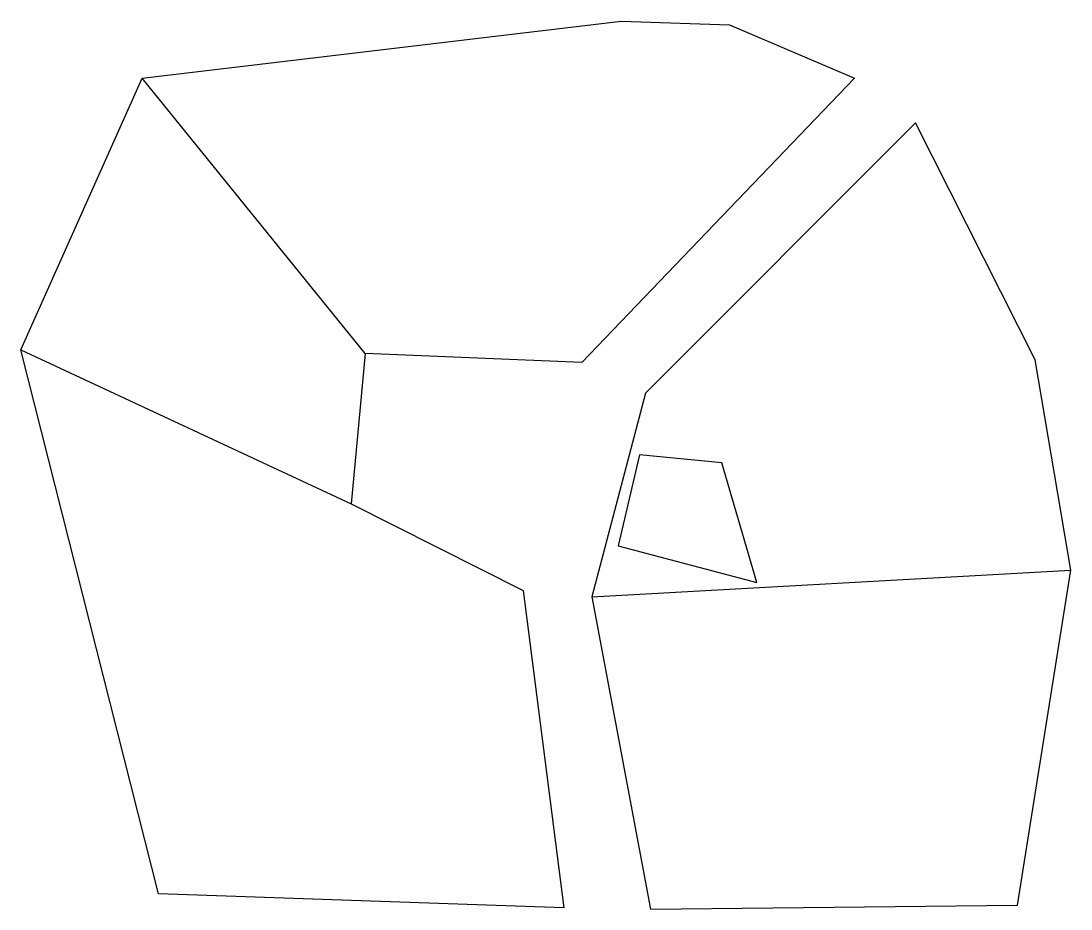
# Model space of a CAD drawing. Header units: metres. Extents: x 2.2 to 87.5, y 1.2 to 73.4.
import ezdxf

# ---------------------------------------------------------------- set-up
doc = ezdxf.new("R2010")
doc.units = ezdxf.units.M
doc.layers.add('hcd_building_invisible', color=178, linetype='Continuous', true_color=0x000000)
doc.layers.add('hcd_building_outline', color=178, linetype='Continuous', true_color=0x000000)

msp = doc.modelspace()

# ---------------------------------------------------------------- linework, layer by layer
at = {"layer": 'hcd_building_invisible'}
for points in [[(30.144, 46.379), (12.024, 68.744)], [(2.187, 46.689), (29.005, 34.161)], [(48.574, 26.602), (87.506, 28.777)]]:
    msp.add_lwpolyline(points, dxfattribs=at)
at = {"layer": 'hcd_building_outline'}
for points in [[(69.904, 68.744), (47.746, 45.654), (30.144, 46.379), (29.005, 34.161), (42.983, 27.12), (46.296, 1.338), (13.37, 2.477), (2.187, 46.689), (12.024, 68.744), (50.956, 73.403), (59.757, 73.093)], [(74.874, 65.12), (52.923, 43.169), (48.574, 26.602), (53.337, 1.234), (83.158, 1.545), (87.506, 28.777), (84.607, 45.861)], [(59.123, 37.5), (52.45, 38.155), (50.702, 30.757), (61.982, 27.761)]]:
    msp.add_lwpolyline(points, close=True, dxfattribs=at)

doc.saveas('drawing.dxf')
